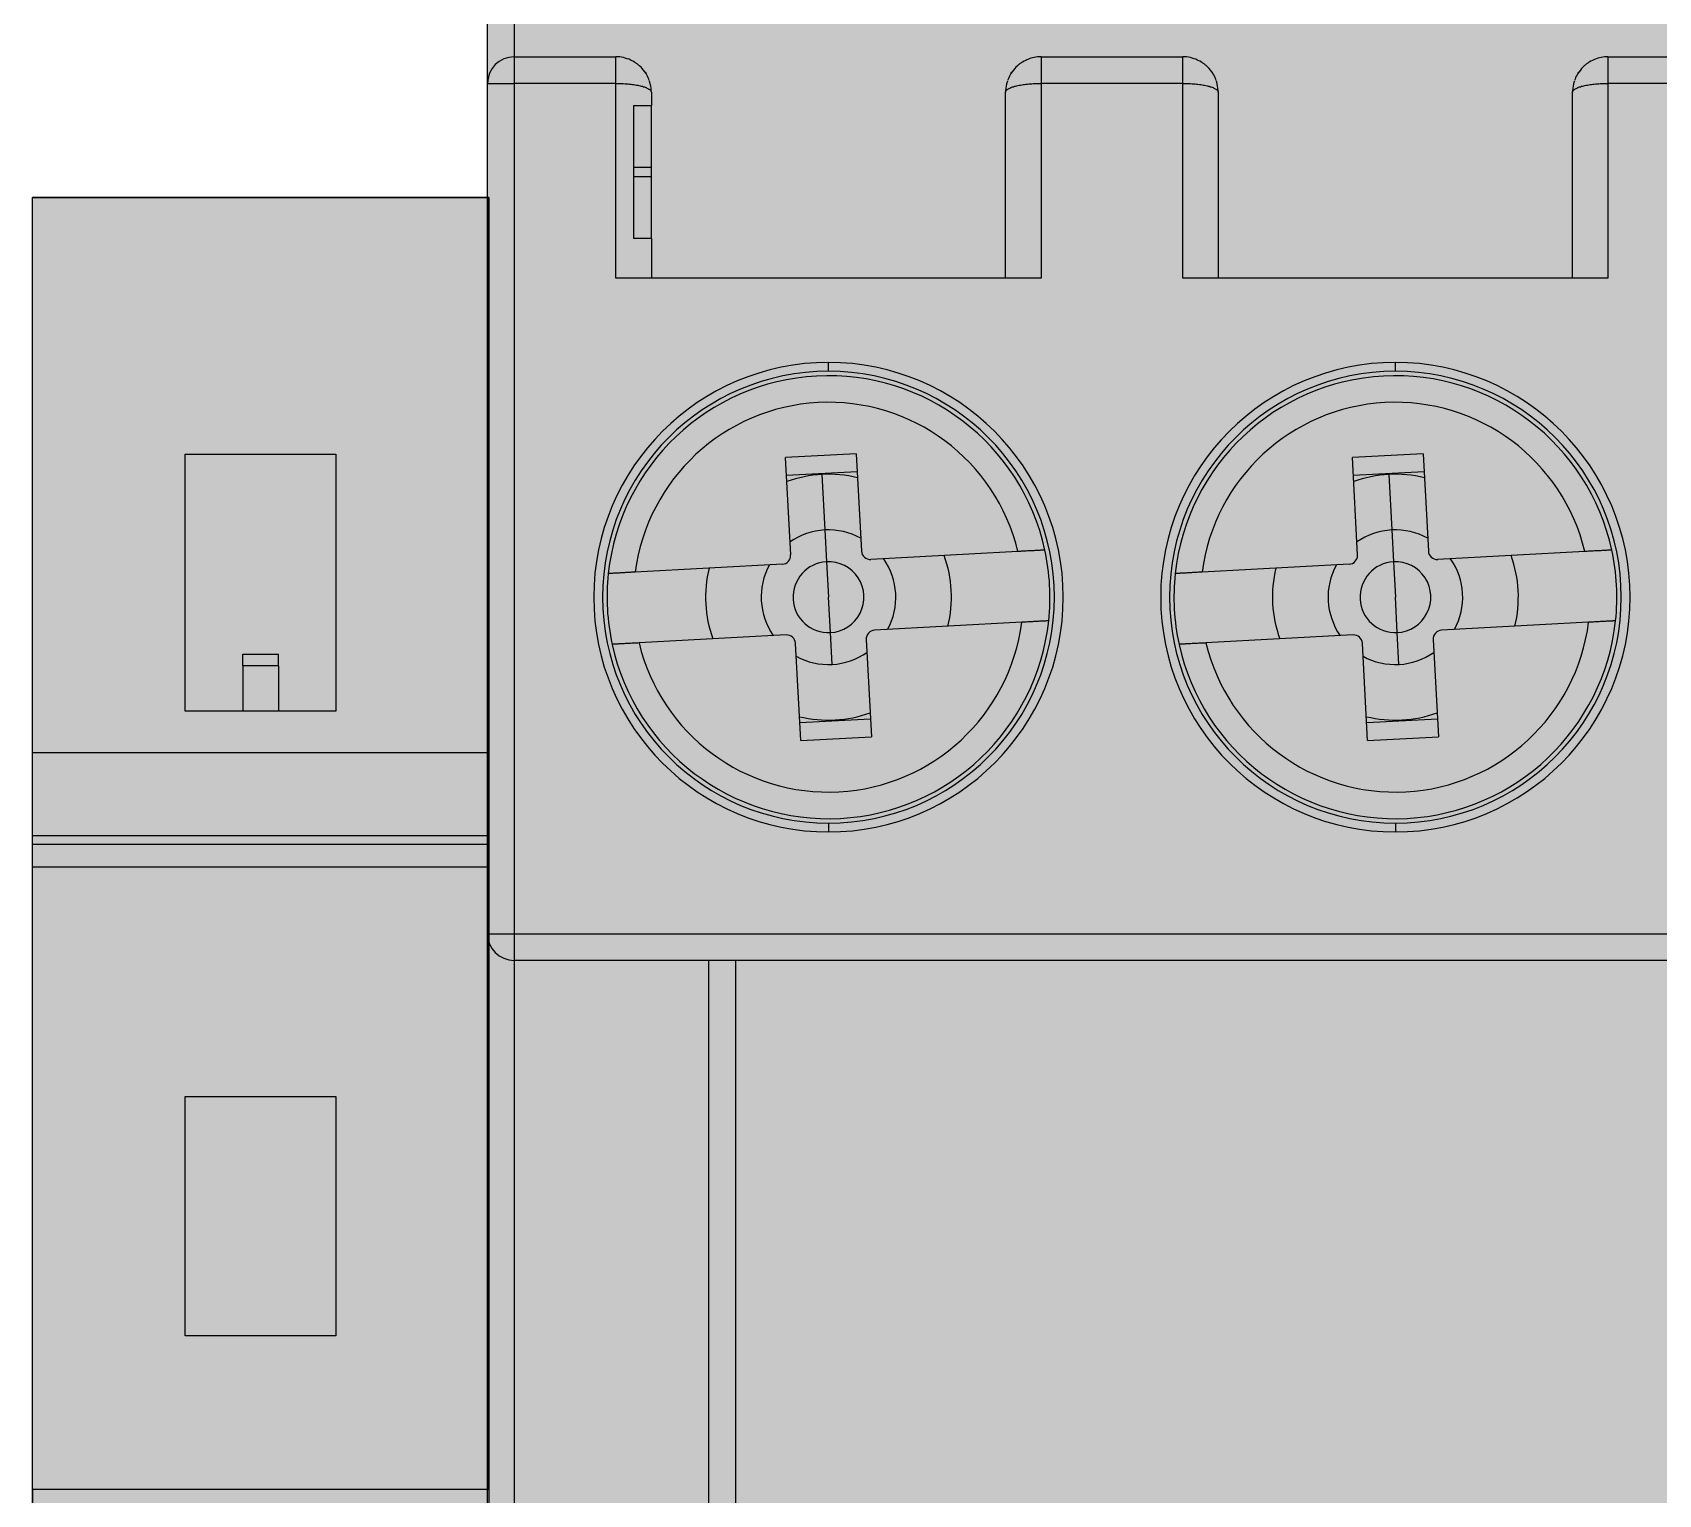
# Model space of a CAD drawing. Extents: x -20 to 2016, y -5898 to 916.
# Drawn here: x 950.62 to 968.97, y 89.73 to 106.23 of the extents above; entities that cross this region are included whole.
import ezdxf

# ---------------------------------------------------------------- set-up
doc = ezdxf.new("R2010")
doc.units = 0
doc.layers.add('MAIN-1', color=7, linetype='Continuous')
doc.layers.add('SYMS', color=7, linetype='Continuous')

# ---------------------------------------------------------------- blocks, each defined once
blk = doc.blocks.new('clipfix_35_5-select__2', base_point=(-147.547, 71.306))
at = {"color": 7, "linetype": 'Continuous'}
for p, q in [((-147.547, 76.456), (-147.547, 71.306)), ((-141.281, 76.456), (-147.547, 76.456)), ((-141.281, 71.306), (-141.281, 76.456)), ((-140.345, 76.456), (-141.281, 76.456)), ((-140.345, 71.306), (-140.345, 76.456)), ((-140.244, 76.456), (-140.345, 76.456)), ((-140.244, 76.456), (-140.244, 71.306)), ((-139.986, 76.456), (-140.244, 76.456)), ((-139.986, 76.456), (-139.986, 71.306)), ((-132.965, 76.456), (-139.986, 76.456)), ((-132.965, 76.456), (-132.247, 76.456)), ((-132.965, 71.306), (-132.965, 76.456)), ((-144.647, 73.031), (-144.647, 74.731)), ((-144.647, 74.731), (-141.747, 74.731)), ((-141.747, 74.731), (-141.747, 74.081)), ((-137.397, 74.731), (-134.697, 74.731)), ((-137.397, 73.031), (-137.397, 74.731)), ((-134.697, 74.731), (-134.697, 73.031)), ((-142.261, 74.081), (-142.392, 74.081)), ((-142.392, 73.681), (-142.392, 74.081)), ((-142.261, 74.081), (-142.261, 73.681)), ((-142.261, 74.081), (-141.747, 74.081)), ((-141.747, 74.081), (-141.747, 73.681)), ((-142.261, 73.681), (-142.392, 73.681)), ((-142.261, 73.681), (-141.747, 73.681)), ((-141.747, 73.681), (-141.747, 73.031)), ((-141.747, 73.031), (-144.647, 73.031)), ((-134.697, 73.031), (-137.397, 73.031)), ((-141.281, 71.306), (-147.547, 71.306)), ((-140.345, 71.306), (-141.281, 71.306)), ((-140.244, 71.306), (-140.345, 71.306)), ((-139.986, 71.306), (-140.244, 71.306)), ((-132.965, 71.306), (-139.986, 71.306)), ((-132.965, 71.306), (-132.247, 71.306))]:
    blk.add_line(p, q, dxfattribs=at)

msp = doc.modelspace()

# ---------------------------------------------------------------- hatches: boundary and pattern name
at = {"layer": 'SYMS', "true_color": 0x636466}
h = msp.add_hatch(color=251, dxfattribs=at)
h.dxf.hatch_style = 1
h.paths.add_polyline_path([(955.755, 38.159), (982.655, 38.159), (982.655, 117.159), (955.755, 117.159)])
h = msp.add_hatch(color=251, dxfattribs=at)
h.dxf.hatch_style = 1
h.paths.add_polyline_path([(955.769, 104.372), (950.619, 104.372), (950.619, 55.772), (955.769, 55.772)])

# ---------------------------------------------------------------- linework, layer by layer
at = {"layer": 'MAIN-1'}
for p, q in [((955.755, 105.659), (955.755, 116.859)), ((956.055, 116.859), (956.055, 105.959)), ((956.055, 105.959), (956.055, 105.659)), ((956.055, 105.959), (957.205, 105.959)), ((957.205, 105.659), (957.205, 105.959)), ((957.226, 105.958), (957.205, 105.959)), ((957.248, 105.957), (957.226, 105.958)), ((957.269, 105.954), (957.248, 105.957)), ((957.29, 105.95), (957.269, 105.954)), ((957.311, 105.944), (957.29, 105.95)), ((957.332, 105.938), (957.311, 105.944)), ((957.353, 105.931), (957.332, 105.938)), ((957.365, 105.926), (957.353, 105.931)), ((957.378, 105.919), (957.365, 105.926)), ((957.396, 105.91), (957.378, 105.919)), ((961.831, 105.919), (961.813, 105.91)), ((961.844, 105.925), (961.831, 105.919)), ((961.854, 105.929), (961.844, 105.925)), ((961.872, 105.936), (961.854, 105.929)), ((961.89, 105.942), (961.872, 105.936)), ((961.909, 105.947), (961.89, 105.942)), ((961.928, 105.952), (961.909, 105.947)), ((961.947, 105.955), (961.928, 105.952)), ((961.966, 105.957), (961.947, 105.955)), ((961.985, 105.959), (961.966, 105.957)), ((962.005, 105.959), (961.985, 105.959)), ((962.005, 105.959), (963.605, 105.959)), ((962.005, 105.959), (962.005, 105.659)), ((963.626, 105.958), (963.605, 105.959)), ((963.605, 105.659), (963.605, 105.959)), ((963.648, 105.957), (963.626, 105.958)), ((963.669, 105.954), (963.648, 105.957)), ((963.69, 105.95), (963.669, 105.954)), ((963.711, 105.944), (963.69, 105.95)), ((963.732, 105.938), (963.711, 105.944)), ((963.753, 105.931), (963.732, 105.938)), ((963.765, 105.926), (963.753, 105.931)), ((963.778, 105.919), (963.765, 105.926)), ((963.796, 105.91), (963.778, 105.919)), ((968.231, 105.919), (968.213, 105.91)), ((968.244, 105.925), (968.231, 105.919)), ((968.254, 105.929), (968.244, 105.925)), ((968.272, 105.936), (968.254, 105.929)), ((968.29, 105.942), (968.272, 105.936)), ((968.309, 105.947), (968.29, 105.942)), ((968.328, 105.952), (968.309, 105.947)), ((968.347, 105.955), (968.328, 105.952)), ((968.366, 105.957), (968.347, 105.955)), ((968.385, 105.959), (968.366, 105.957)), ((968.405, 105.959), (968.385, 105.959)), ((968.405, 105.959), (970.005, 105.959)), ((968.405, 105.959), (968.405, 105.659)), ((957.415, 105.899), (957.396, 105.91)), ((957.424, 105.893), (957.415, 105.899)), ((957.431, 105.889), (957.424, 105.893)), ((957.439, 105.883), (957.431, 105.889)), ((957.446, 105.878), (957.439, 105.883)), ((957.454, 105.872), (957.446, 105.878)), ((957.461, 105.866), (957.454, 105.872)), ((957.468, 105.86), (957.461, 105.866)), ((957.475, 105.854), (957.468, 105.86)), ((957.489, 105.841), (957.475, 105.854)), ((957.502, 105.827), (957.489, 105.841)), ((957.516, 105.81), (957.502, 105.827)), ((957.531, 105.79), (957.516, 105.81)), ((957.541, 105.775), (957.531, 105.79)), ((957.545, 105.769), (957.535, 105.784)), ((957.535, 105.784), (957.541, 105.775)), ((957.554, 105.754), (957.545, 105.769)), ((957.562, 105.739), (957.554, 105.754)), ((957.569, 105.723), (957.562, 105.739)), ((961.647, 105.739), (961.64, 105.723)), ((961.656, 105.754), (961.647, 105.739)), ((961.664, 105.769), (961.656, 105.754)), ((961.674, 105.784), (961.664, 105.769)), ((961.678, 105.79), (961.668, 105.775)), ((961.668, 105.775), (961.674, 105.784)), ((961.694, 105.81), (961.678, 105.79)), ((961.707, 105.827), (961.694, 105.81)), ((961.72, 105.841), (961.707, 105.827)), ((961.734, 105.854), (961.72, 105.841)), ((961.741, 105.86), (961.734, 105.854)), ((961.748, 105.866), (961.741, 105.86)), ((961.756, 105.872), (961.748, 105.866)), ((961.763, 105.878), (961.756, 105.872)), ((961.77, 105.883), (961.763, 105.878)), ((961.778, 105.889), (961.77, 105.883)), ((961.785, 105.893), (961.778, 105.889)), ((961.794, 105.899), (961.785, 105.893)), ((961.813, 105.91), (961.794, 105.899)), ((963.815, 105.899), (963.796, 105.91)), ((963.824, 105.893), (963.815, 105.899)), ((963.831, 105.889), (963.824, 105.893)), ((963.839, 105.883), (963.831, 105.889)), ((963.846, 105.878), (963.839, 105.883)), ((963.854, 105.872), (963.846, 105.878)), ((963.861, 105.866), (963.854, 105.872)), ((963.868, 105.86), (963.861, 105.866)), ((963.875, 105.854), (963.868, 105.86)), ((963.889, 105.841), (963.875, 105.854)), ((963.902, 105.827), (963.889, 105.841)), ((963.916, 105.81), (963.902, 105.827)), ((963.931, 105.79), (963.916, 105.81)), ((963.941, 105.775), (963.931, 105.79)), ((963.945, 105.769), (963.935, 105.784)), ((963.935, 105.784), (963.941, 105.775)), ((963.954, 105.754), (963.945, 105.769)), ((963.962, 105.739), (963.954, 105.754)), ((963.969, 105.723), (963.962, 105.739)), ((968.047, 105.739), (968.04, 105.723)), ((968.056, 105.754), (968.047, 105.739)), ((968.064, 105.769), (968.056, 105.754)), ((968.074, 105.784), (968.064, 105.769)), ((968.078, 105.79), (968.068, 105.775)), ((968.068, 105.775), (968.074, 105.784)), ((968.094, 105.81), (968.078, 105.79)), ((968.107, 105.827), (968.094, 105.81)), ((968.12, 105.841), (968.107, 105.827)), ((968.134, 105.854), (968.12, 105.841)), ((968.141, 105.86), (968.134, 105.854)), ((968.148, 105.866), (968.141, 105.86)), ((968.156, 105.872), (968.148, 105.866)), ((968.163, 105.878), (968.156, 105.872)), ((968.17, 105.883), (968.163, 105.878)), ((968.178, 105.889), (968.17, 105.883)), ((968.185, 105.893), (968.178, 105.889)), ((968.194, 105.899), (968.185, 105.893)), ((968.213, 105.91), (968.194, 105.899)), ((955.755, 96.059), (955.755, 105.659)), ((955.755, 105.659), (956.055, 105.659)), ((956.055, 105.659), (956.055, 96.059)), ((957.205, 105.659), (956.055, 105.659)), ((957.205, 103.459), (957.205, 105.659)), ((957.205, 105.659), (957.222, 105.659)), ((957.222, 105.659), (957.24, 105.658)), ((957.24, 105.658), (957.257, 105.658)), ((957.257, 105.658), (957.275, 105.657)), ((957.275, 105.657), (957.292, 105.656)), ((957.292, 105.656), (957.309, 105.655)), ((957.309, 105.655), (957.326, 105.654)), ((957.326, 105.654), (957.343, 105.653)), ((957.343, 105.653), (957.359, 105.651)), ((957.359, 105.651), (957.376, 105.649)), ((957.376, 105.649), (957.392, 105.648)), ((957.392, 105.648), (957.407, 105.645)), ((957.407, 105.645), (957.422, 105.643)), ((957.422, 105.643), (957.437, 105.64)), ((957.437, 105.64), (957.451, 105.638)), ((957.451, 105.638), (957.465, 105.635)), ((957.465, 105.635), (957.479, 105.632)), ((957.479, 105.632), (957.491, 105.629)), ((957.491, 105.629), (957.504, 105.626)), ((957.504, 105.626), (957.515, 105.622)), ((957.515, 105.622), (957.526, 105.619)), ((957.526, 105.619), (957.537, 105.615)), ((957.537, 105.615), (957.546, 105.611)), ((957.546, 105.611), (957.555, 105.607)), ((957.555, 105.607), (957.564, 105.603)), ((957.564, 105.603), (957.571, 105.599)), ((957.576, 105.707), (957.569, 105.723)), ((957.571, 105.599), (957.578, 105.595)), ((957.582, 105.691), (957.576, 105.707)), ((957.578, 105.595), (957.584, 105.591)), ((957.588, 105.674), (957.584, 105.685)), ((957.584, 105.591), (957.59, 105.586)), ((957.593, 105.654), (957.588, 105.674)), ((957.59, 105.586), (957.594, 105.582)), ((957.598, 105.629), (957.593, 105.654)), ((957.594, 105.582), (957.598, 105.578)), ((957.602, 105.605), (957.598, 105.629)), ((957.598, 105.578), (957.601, 105.573)), ((957.601, 105.573), (957.603, 105.569)), ((957.604, 105.58), (957.602, 105.605)), ((957.603, 105.569), (957.604, 105.564)), ((957.605, 105.559), (957.604, 105.58)), ((957.604, 105.564), (957.605, 105.559)), ((957.605, 105.559), (957.605, 105.409)), ((961.607, 105.605), (961.605, 105.58)), ((961.605, 105.58), (961.605, 105.559)), ((961.605, 105.564), (961.606, 105.569)), ((961.605, 105.559), (961.605, 105.564)), ((961.605, 103.459), (961.605, 105.559)), ((961.606, 105.569), (961.608, 105.573)), ((961.611, 105.629), (961.607, 105.605)), ((961.608, 105.573), (961.611, 105.578)), ((961.616, 105.654), (961.611, 105.629)), ((961.611, 105.578), (961.615, 105.582)), ((961.615, 105.582), (961.619, 105.586)), ((961.621, 105.674), (961.616, 105.654)), ((961.619, 105.586), (961.625, 105.591)), ((961.625, 105.685), (961.621, 105.674)), ((961.625, 105.591), (961.631, 105.595)), ((961.633, 105.707), (961.627, 105.691)), ((961.631, 105.595), (961.638, 105.599)), ((961.64, 105.723), (961.633, 105.707)), ((961.638, 105.599), (961.645, 105.603)), ((961.645, 105.603), (961.654, 105.607)), ((961.654, 105.607), (961.663, 105.611)), ((961.663, 105.611), (961.672, 105.615)), ((961.672, 105.615), (961.683, 105.619)), ((961.683, 105.619), (961.694, 105.622)), ((961.694, 105.622), (961.706, 105.626)), ((961.706, 105.626), (961.718, 105.629)), ((961.718, 105.629), (961.731, 105.632)), ((961.731, 105.632), (961.744, 105.635)), ((961.744, 105.635), (961.758, 105.638)), ((961.758, 105.638), (961.772, 105.64)), ((961.772, 105.64), (961.787, 105.643)), ((961.787, 105.643), (961.802, 105.645)), ((961.802, 105.645), (961.818, 105.648)), ((961.818, 105.648), (961.834, 105.649)), ((961.834, 105.649), (961.85, 105.651)), ((961.85, 105.651), (961.866, 105.653)), ((961.866, 105.653), (961.883, 105.654)), ((961.883, 105.654), (961.9, 105.655)), ((961.9, 105.655), (961.917, 105.656)), ((961.917, 105.656), (961.934, 105.657)), ((961.934, 105.657), (961.952, 105.658)), ((961.952, 105.658), (961.969, 105.658)), ((961.969, 105.658), (961.987, 105.659)), ((961.987, 105.659), (962.005, 105.659)), ((963.605, 105.659), (962.005, 105.659)), ((962.005, 105.659), (962.005, 103.459)), ((963.605, 103.459), (963.605, 105.659)), ((963.605, 105.659), (963.622, 105.659)), ((963.622, 105.659), (963.64, 105.658)), ((963.64, 105.658), (963.657, 105.658)), ((963.657, 105.658), (963.675, 105.657)), ((963.675, 105.657), (963.692, 105.656)), ((963.692, 105.656), (963.709, 105.655)), ((963.709, 105.655), (963.726, 105.654)), ((963.726, 105.654), (963.743, 105.653)), ((963.743, 105.653), (963.759, 105.651)), ((963.759, 105.651), (963.776, 105.649)), ((963.776, 105.649), (963.792, 105.648)), ((963.792, 105.648), (963.807, 105.645)), ((963.807, 105.645), (963.822, 105.643)), ((963.822, 105.643), (963.837, 105.64)), ((963.837, 105.64), (963.851, 105.638)), ((963.851, 105.638), (963.865, 105.635)), ((963.865, 105.635), (963.879, 105.632)), ((963.879, 105.632), (963.891, 105.629)), ((963.891, 105.629), (963.904, 105.626)), ((963.904, 105.626), (963.915, 105.622)), ((963.915, 105.622), (963.926, 105.619)), ((963.926, 105.619), (963.937, 105.615)), ((963.937, 105.615), (963.946, 105.611)), ((963.946, 105.611), (963.955, 105.607)), ((963.955, 105.607), (963.964, 105.603)), ((963.964, 105.603), (963.971, 105.599)), ((963.976, 105.707), (963.969, 105.723)), ((963.971, 105.599), (963.978, 105.595)), ((963.982, 105.691), (963.976, 105.707)), ((963.978, 105.595), (963.984, 105.591)), ((963.988, 105.674), (963.984, 105.685)), ((963.984, 105.591), (963.99, 105.586)), ((963.993, 105.654), (963.988, 105.674)), ((963.99, 105.586), (963.994, 105.582)), ((963.998, 105.629), (963.993, 105.654)), ((963.994, 105.582), (963.998, 105.578)), ((964.002, 105.605), (963.998, 105.629)), ((963.998, 105.578), (964.001, 105.573)), ((964.001, 105.573), (964.003, 105.569)), ((964.004, 105.58), (964.002, 105.605)), ((964.003, 105.569), (964.004, 105.564)), ((964.005, 105.559), (964.004, 105.58)), ((964.004, 105.564), (964.005, 105.559)), ((964.005, 105.559), (964.005, 103.459)), ((968.007, 105.605), (968.005, 105.58)), ((968.005, 105.58), (968.005, 105.559)), ((968.005, 105.564), (968.006, 105.569)), ((968.005, 105.559), (968.005, 105.564)), ((968.005, 103.459), (968.005, 105.559)), ((968.006, 105.569), (968.008, 105.573)), ((968.011, 105.629), (968.007, 105.605)), ((968.008, 105.573), (968.011, 105.578)), ((968.016, 105.654), (968.011, 105.629)), ((968.011, 105.578), (968.015, 105.582)), ((968.015, 105.582), (968.019, 105.586)), ((968.021, 105.674), (968.016, 105.654)), ((968.019, 105.586), (968.025, 105.591)), ((968.025, 105.685), (968.021, 105.674)), ((968.025, 105.591), (968.031, 105.595)), ((968.033, 105.707), (968.027, 105.691)), ((968.031, 105.595), (968.038, 105.599)), ((968.04, 105.723), (968.033, 105.707)), ((968.038, 105.599), (968.045, 105.603)), ((968.045, 105.603), (968.054, 105.607)), ((968.054, 105.607), (968.063, 105.611)), ((968.063, 105.611), (968.072, 105.615)), ((968.072, 105.615), (968.083, 105.619)), ((968.083, 105.619), (968.094, 105.622)), ((968.094, 105.622), (968.106, 105.626)), ((968.106, 105.626), (968.118, 105.629)), ((968.118, 105.629), (968.131, 105.632)), ((968.131, 105.632), (968.144, 105.635)), ((968.144, 105.635), (968.158, 105.638)), ((968.158, 105.638), (968.172, 105.64)), ((968.172, 105.64), (968.187, 105.643)), ((968.187, 105.643), (968.202, 105.645)), ((968.202, 105.645), (968.218, 105.648)), ((968.218, 105.648), (968.234, 105.649)), ((968.234, 105.649), (968.25, 105.651)), ((968.25, 105.651), (968.266, 105.653)), ((968.266, 105.653), (968.283, 105.654)), ((968.283, 105.654), (968.3, 105.655)), ((968.3, 105.655), (968.317, 105.656)), ((968.317, 105.656), (968.334, 105.657)), ((968.334, 105.657), (968.352, 105.658)), ((968.352, 105.658), (968.369, 105.658)), ((968.369, 105.658), (968.387, 105.659)), ((968.387, 105.659), (968.405, 105.659)), ((970.005, 105.659), (968.405, 105.659)), ((968.405, 105.659), (968.405, 103.459)), ((957.405, 105.409), (957.405, 103.909)), ((957.405, 105.409), (957.605, 105.409)), ((957.605, 104.709), (957.605, 105.409)), ((957.605, 104.709), (957.405, 104.709)), ((957.605, 104.609), (957.605, 104.709)), ((957.405, 104.609), (957.605, 104.609)), ((957.605, 103.909), (957.605, 104.609)), ((957.605, 103.909), (957.405, 103.909)), ((957.605, 103.909), (957.605, 103.459)), ((962.005, 103.459), (957.205, 103.459)), ((968.405, 103.459), (963.605, 103.459)), ((959.605, 102.409), (959.605, 102.509)), ((966.005, 102.409), (966.005, 102.509)), ((959.918, 101.478), (959.119, 101.435)), ((959.178, 100.337), (959.119, 101.435)), ((959.918, 101.478), (959.977, 100.38)), ((966.318, 101.478), (965.519, 101.435)), ((965.578, 100.337), (965.519, 101.435)), ((966.318, 101.478), (966.377, 100.38)), ((959.13, 101.235), (959.929, 101.278)), ((959.53, 101.245), (959.564, 100.618)), ((965.53, 101.235), (966.329, 101.278)), ((965.93, 101.245), (965.964, 100.618)), ((959.564, 100.618), (959.583, 100.258)), ((965.964, 100.618), (965.983, 100.258)), ((959.084, 100.231), (957.423, 100.142)), ((959.583, 100.258), (959.605, 99.859)), ((961.743, 100.375), (960.082, 100.285)), ((961.757, 100.376), (961.743, 100.375)), ((961.771, 100.376), (961.757, 100.376)), ((961.785, 100.377), (961.771, 100.376)), ((961.798, 100.378), (961.785, 100.377)), ((961.812, 100.378), (961.798, 100.378)), ((961.825, 100.379), (961.812, 100.378)), ((961.838, 100.38), (961.825, 100.379)), ((961.851, 100.381), (961.838, 100.38)), ((961.864, 100.381), (961.851, 100.381)), ((961.876, 100.382), (961.864, 100.381)), ((961.888, 100.383), (961.876, 100.382)), ((961.9, 100.383), (961.888, 100.383)), ((961.912, 100.384), (961.9, 100.383)), ((961.923, 100.384), (961.912, 100.384)), ((961.934, 100.385), (961.923, 100.384)), ((961.944, 100.386), (961.934, 100.385)), ((961.954, 100.386), (961.944, 100.386)), ((961.964, 100.387), (961.954, 100.386)), ((961.973, 100.387), (961.964, 100.387)), ((961.982, 100.388), (961.973, 100.387)), ((961.99, 100.388), (961.982, 100.388)), ((961.998, 100.389), (961.99, 100.388)), ((962.005, 100.389), (961.998, 100.389)), ((962.012, 100.389), (962.005, 100.389)), ((962.018, 100.39), (962.012, 100.389)), ((962.023, 100.39), (962.018, 100.39)), ((962.028, 100.39), (962.023, 100.39)), ((962.033, 100.39), (962.028, 100.39)), ((962.037, 100.391), (962.033, 100.39)), ((962.04, 100.391), (962.037, 100.391)), ((962.042, 100.391), (962.04, 100.391)), ((962.045, 100.391), (962.042, 100.391)), ((962.046, 100.391), (962.045, 100.391)), ((962.047, 100.391), (962.046, 100.391)), ((962.047, 100.391), (962.047, 100.391)), ((965.484, 100.231), (963.823, 100.142)), ((965.983, 100.258), (966.005, 99.859)), ((968.143, 100.375), (966.482, 100.285)), ((968.157, 100.376), (968.143, 100.375)), ((968.171, 100.376), (968.157, 100.376)), ((968.185, 100.377), (968.171, 100.376)), ((968.198, 100.378), (968.185, 100.377)), ((968.212, 100.378), (968.198, 100.378)), ((968.225, 100.379), (968.212, 100.378)), ((968.238, 100.38), (968.225, 100.379)), ((968.251, 100.381), (968.238, 100.38)), ((968.264, 100.381), (968.251, 100.381)), ((968.276, 100.382), (968.264, 100.381)), ((968.288, 100.383), (968.276, 100.382)), ((968.3, 100.383), (968.288, 100.383)), ((968.312, 100.384), (968.3, 100.383)), ((968.323, 100.384), (968.312, 100.384)), ((968.334, 100.385), (968.323, 100.384)), ((968.344, 100.386), (968.334, 100.385)), ((968.354, 100.386), (968.344, 100.386)), ((968.364, 100.387), (968.354, 100.386)), ((968.373, 100.387), (968.364, 100.387)), ((968.382, 100.388), (968.373, 100.387)), ((968.39, 100.388), (968.382, 100.388)), ((968.398, 100.389), (968.39, 100.388)), ((968.405, 100.389), (968.398, 100.389)), ((968.412, 100.389), (968.405, 100.389)), ((968.418, 100.39), (968.412, 100.389)), ((968.423, 100.39), (968.418, 100.39)), ((968.428, 100.39), (968.423, 100.39)), ((968.433, 100.39), (968.428, 100.39)), ((968.437, 100.391), (968.433, 100.39)), ((968.44, 100.391), (968.437, 100.391)), ((968.442, 100.391), (968.44, 100.391)), ((968.445, 100.391), (968.442, 100.391)), ((968.446, 100.391), (968.445, 100.391)), ((968.447, 100.391), (968.446, 100.391)), ((968.447, 100.391), (968.447, 100.391)), ((957.12, 100.126), (957.119, 100.126)), ((957.119, 100.126), (957.119, 100.126)), ((957.122, 100.126), (957.12, 100.126)), ((957.124, 100.126), (957.122, 100.126)), ((957.126, 100.126), (957.124, 100.126)), ((957.13, 100.126), (957.126, 100.126)), ((957.133, 100.126), (957.13, 100.126)), ((957.138, 100.127), (957.133, 100.126)), ((957.143, 100.127), (957.138, 100.127)), ((957.149, 100.127), (957.143, 100.127)), ((957.155, 100.128), (957.149, 100.127)), ((957.161, 100.128), (957.155, 100.128)), ((957.168, 100.128), (957.161, 100.128)), ((957.176, 100.129), (957.168, 100.128)), ((957.184, 100.129), (957.176, 100.129)), ((957.193, 100.13), (957.184, 100.129)), ((957.202, 100.13), (957.193, 100.13)), ((957.212, 100.131), (957.202, 100.13)), ((957.222, 100.131), (957.212, 100.131)), ((957.232, 100.132), (957.222, 100.131)), ((957.243, 100.132), (957.232, 100.132)), ((957.254, 100.133), (957.243, 100.132)), ((957.266, 100.134), (957.254, 100.133)), ((957.278, 100.134), (957.266, 100.134)), ((957.29, 100.135), (957.278, 100.134)), ((957.302, 100.135), (957.29, 100.135)), ((957.315, 100.136), (957.302, 100.135)), ((957.328, 100.137), (957.315, 100.136)), ((957.341, 100.138), (957.328, 100.137)), ((957.355, 100.138), (957.341, 100.138)), ((957.368, 100.139), (957.355, 100.138)), ((957.382, 100.14), (957.368, 100.139)), ((957.395, 100.14), (957.382, 100.14)), ((957.409, 100.141), (957.395, 100.14)), ((957.423, 100.142), (957.409, 100.141)), ((963.52, 100.126), (963.519, 100.126)), ((963.519, 100.126), (963.519, 100.126)), ((963.522, 100.126), (963.52, 100.126)), ((963.524, 100.126), (963.522, 100.126)), ((963.526, 100.126), (963.524, 100.126)), ((963.53, 100.126), (963.526, 100.126)), ((963.533, 100.126), (963.53, 100.126)), ((963.538, 100.127), (963.533, 100.126)), ((963.543, 100.127), (963.538, 100.127)), ((963.549, 100.127), (963.543, 100.127)), ((963.555, 100.128), (963.549, 100.127)), ((963.561, 100.128), (963.555, 100.128)), ((963.568, 100.128), (963.561, 100.128)), ((963.576, 100.129), (963.568, 100.128)), ((963.584, 100.129), (963.576, 100.129)), ((963.593, 100.13), (963.584, 100.129)), ((963.602, 100.13), (963.593, 100.13)), ((963.612, 100.131), (963.602, 100.13)), ((963.622, 100.131), (963.612, 100.131)), ((963.632, 100.132), (963.622, 100.131)), ((963.643, 100.132), (963.632, 100.132)), ((963.654, 100.133), (963.643, 100.132)), ((963.666, 100.134), (963.654, 100.133)), ((963.678, 100.134), (963.666, 100.134)), ((963.69, 100.135), (963.678, 100.134)), ((963.702, 100.135), (963.69, 100.135)), ((963.715, 100.136), (963.702, 100.135)), ((963.728, 100.137), (963.715, 100.136)), ((963.741, 100.138), (963.728, 100.137)), ((963.755, 100.138), (963.741, 100.138)), ((963.768, 100.139), (963.755, 100.138)), ((963.782, 100.14), (963.768, 100.139)), ((963.795, 100.14), (963.782, 100.14)), ((963.809, 100.141), (963.795, 100.14)), ((963.823, 100.142), (963.809, 100.141)), ((959.626, 99.46), (959.605, 99.859)), ((966.026, 99.46), (966.005, 99.859)), ((961.786, 99.576), (960.125, 99.486)), ((961.8, 99.577), (961.786, 99.576)), ((961.814, 99.577), (961.8, 99.577)), ((961.828, 99.578), (961.814, 99.577)), ((961.841, 99.579), (961.828, 99.578)), ((961.855, 99.58), (961.841, 99.579)), ((961.868, 99.58), (961.855, 99.58)), ((961.881, 99.581), (961.868, 99.58)), ((961.894, 99.582), (961.881, 99.581)), ((961.907, 99.582), (961.894, 99.582)), ((961.919, 99.583), (961.907, 99.582)), ((961.932, 99.584), (961.919, 99.583)), ((961.943, 99.584), (961.932, 99.584)), ((961.955, 99.585), (961.943, 99.584)), ((961.966, 99.586), (961.955, 99.585)), ((961.977, 99.586), (961.966, 99.586)), ((961.987, 99.587), (961.977, 99.586)), ((961.997, 99.587), (961.987, 99.587)), ((962.007, 99.588), (961.997, 99.587)), ((962.016, 99.588), (962.007, 99.588)), ((962.025, 99.589), (962.016, 99.588)), ((962.033, 99.589), (962.025, 99.589)), ((962.041, 99.59), (962.033, 99.589)), ((962.048, 99.59), (962.041, 99.59)), ((962.055, 99.59), (962.048, 99.59)), ((962.061, 99.591), (962.055, 99.59)), ((962.066, 99.591), (962.061, 99.591)), ((962.071, 99.591), (962.066, 99.591)), ((962.076, 99.592), (962.071, 99.591)), ((962.08, 99.592), (962.076, 99.592)), ((962.083, 99.592), (962.08, 99.592)), ((962.086, 99.592), (962.083, 99.592)), ((962.088, 99.592), (962.086, 99.592)), ((962.089, 99.592), (962.088, 99.592)), ((962.09, 99.592), (962.089, 99.592)), ((962.09, 99.592), (962.09, 99.592)), ((968.186, 99.576), (966.525, 99.486)), ((968.2, 99.577), (968.186, 99.576)), ((968.214, 99.577), (968.2, 99.577)), ((968.228, 99.578), (968.214, 99.577)), ((968.241, 99.579), (968.228, 99.578)), ((968.255, 99.58), (968.241, 99.579)), ((968.268, 99.58), (968.255, 99.58)), ((968.281, 99.581), (968.268, 99.58)), ((968.294, 99.582), (968.281, 99.581)), ((968.307, 99.582), (968.294, 99.582)), ((968.319, 99.583), (968.307, 99.582)), ((968.332, 99.584), (968.319, 99.583)), ((968.343, 99.584), (968.332, 99.584)), ((968.355, 99.585), (968.343, 99.584)), ((968.366, 99.586), (968.355, 99.585)), ((968.377, 99.586), (968.366, 99.586)), ((968.387, 99.587), (968.377, 99.586)), ((968.397, 99.587), (968.387, 99.587)), ((968.407, 99.588), (968.397, 99.587)), ((968.416, 99.588), (968.407, 99.588)), ((968.425, 99.589), (968.416, 99.588)), ((968.433, 99.589), (968.425, 99.589)), ((968.441, 99.59), (968.433, 99.589)), ((968.448, 99.59), (968.441, 99.59)), ((968.455, 99.59), (968.448, 99.59)), ((968.461, 99.591), (968.455, 99.59)), ((968.466, 99.591), (968.461, 99.591)), ((968.471, 99.591), (968.466, 99.591)), ((968.476, 99.592), (968.471, 99.591)), ((968.48, 99.592), (968.476, 99.592)), ((968.483, 99.592), (968.48, 99.592)), ((968.486, 99.592), (968.483, 99.592)), ((968.488, 99.592), (968.486, 99.592)), ((968.489, 99.592), (968.488, 99.592)), ((968.49, 99.592), (968.489, 99.592)), ((968.49, 99.592), (968.49, 99.592)), ((957.163, 99.327), (957.162, 99.327)), ((957.162, 99.327), (957.162, 99.327)), ((957.165, 99.327), (957.163, 99.327)), ((957.167, 99.327), (957.165, 99.327)), ((957.169, 99.327), (957.167, 99.327)), ((957.173, 99.327), (957.169, 99.327)), ((957.177, 99.328), (957.173, 99.327)), ((957.181, 99.328), (957.177, 99.328)), ((957.186, 99.328), (957.181, 99.328)), ((957.192, 99.328), (957.186, 99.328)), ((957.198, 99.329), (957.192, 99.328)), ((957.204, 99.329), (957.198, 99.329)), ((957.212, 99.329), (957.204, 99.329)), ((957.219, 99.33), (957.212, 99.329)), ((957.227, 99.33), (957.219, 99.33)), ((957.236, 99.331), (957.227, 99.33)), ((957.245, 99.331), (957.236, 99.331)), ((957.255, 99.332), (957.245, 99.331)), ((957.265, 99.332), (957.255, 99.332)), ((957.275, 99.333), (957.265, 99.332)), ((957.286, 99.333), (957.275, 99.333)), ((957.297, 99.334), (957.286, 99.333)), ((957.309, 99.335), (957.297, 99.334)), ((957.321, 99.335), (957.309, 99.335)), ((957.333, 99.336), (957.321, 99.335)), ((957.345, 99.337), (957.333, 99.336)), ((957.358, 99.337), (957.345, 99.337)), ((957.371, 99.338), (957.358, 99.337)), ((957.384, 99.339), (957.371, 99.338)), ((957.398, 99.339), (957.384, 99.339)), ((957.411, 99.34), (957.398, 99.339)), ((957.425, 99.341), (957.411, 99.34)), ((957.438, 99.342), (957.425, 99.341)), ((957.452, 99.342), (957.438, 99.342)), ((957.466, 99.343), (957.452, 99.342)), ((959.127, 99.433), (957.466, 99.343)), ((959.291, 98.24), (959.232, 99.338)), ((959.645, 99.1), (959.626, 99.46)), ((960.031, 99.381), (960.09, 98.283)), ((963.563, 99.327), (963.562, 99.327)), ((963.562, 99.327), (963.562, 99.327)), ((963.565, 99.327), (963.563, 99.327)), ((963.567, 99.327), (963.565, 99.327)), ((963.569, 99.327), (963.567, 99.327)), ((963.573, 99.327), (963.569, 99.327)), ((963.577, 99.328), (963.573, 99.327)), ((963.581, 99.328), (963.577, 99.328)), ((963.586, 99.328), (963.581, 99.328)), ((963.592, 99.328), (963.586, 99.328)), ((963.598, 99.329), (963.592, 99.328)), ((963.604, 99.329), (963.598, 99.329)), ((963.612, 99.329), (963.604, 99.329)), ((963.619, 99.33), (963.612, 99.329)), ((963.627, 99.33), (963.619, 99.33)), ((963.636, 99.331), (963.627, 99.33)), ((963.645, 99.331), (963.636, 99.331)), ((963.655, 99.332), (963.645, 99.331)), ((963.665, 99.332), (963.655, 99.332)), ((963.675, 99.333), (963.665, 99.332)), ((963.686, 99.333), (963.675, 99.333)), ((963.697, 99.334), (963.686, 99.333)), ((963.709, 99.335), (963.697, 99.334)), ((963.721, 99.335), (963.709, 99.335)), ((963.733, 99.336), (963.721, 99.335)), ((963.745, 99.337), (963.733, 99.336)), ((963.758, 99.337), (963.745, 99.337)), ((963.771, 99.338), (963.758, 99.337)), ((963.784, 99.339), (963.771, 99.338)), ((963.798, 99.339), (963.784, 99.339)), ((963.811, 99.34), (963.798, 99.339)), ((963.825, 99.341), (963.811, 99.34)), ((963.838, 99.342), (963.825, 99.341)), ((963.852, 99.342), (963.838, 99.342)), ((963.866, 99.343), (963.852, 99.342)), ((965.527, 99.433), (963.866, 99.343)), ((965.691, 98.24), (965.632, 99.338)), ((966.045, 99.1), (966.026, 99.46)), ((966.431, 99.381), (966.49, 98.283)), ((960.079, 98.483), (959.281, 98.439)), ((966.479, 98.483), (965.681, 98.439)), ((959.291, 98.24), (960.09, 98.283)), ((965.691, 98.24), (966.49, 98.283)), ((959.605, 97.309), (959.605, 97.209)), ((966.005, 97.309), (966.005, 97.209)), ((955.755, 80.759), (955.755, 96.059)), ((955.755, 96.059), (956.055, 96.059)), ((956.055, 96.059), (956.055, 95.759)), ((956.055, 96.059), (982.355, 96.059)), ((982.355, 95.759), (956.055, 95.759)), ((956.055, 95.759), (956.055, 81.7)), ((958.255, 80.667), (958.255, 95.759)), ((958.555, 95.759), (958.555, 80.357))]:
    msp.add_line(p, q, dxfattribs=at)
for centre, radius, start, end in [((956.055, 105.659), 0.3, 90, 180), ((959.605, 99.859), 2.65, 0, 180), ((966.005, 99.859), 2.65, 0, 180), ((959.605, 99.859), 2.55, 90, 270), ((959.605, 99.859), 2.5, 12.2917, 173.8779), ((959.605, 99.859), 2.55, 270, 90), ((966.005, 99.859), 2.55, 90, 270), ((966.005, 99.859), 2.5, 12.2917, 173.8779), ((966.005, 99.859), 2.55, 270, 90), ((959.605, 99.859), 2.2, 13.5605, 172.6091), ((966.005, 99.859), 2.2, 13.5605, 172.6091), ((959.605, 99.859), 1.388, 93.0848, 109.8381), ((959.605, 99.859), 1.388, 76.3316, 93.0848), ((966.005, 99.859), 1.388, 93.0848, 109.8381), ((966.005, 99.859), 1.388, 76.3316, 93.0848), ((959.605, 99.859), 0.76, 93.0849, 124.8522), ((959.605, 99.859), 0.76, 61.3174, 93.0849), ((966.005, 99.859), 0.76, 93.0849, 124.8522), ((966.005, 99.859), 0.76, 61.3174, 93.0849), ((959.078, 100.331), 0.1, 273.0846, 3.0846), ((959.605, 99.859), 0.4, 93.0849, 273.0848), ((959.605, 99.859), 0.4, 273.0848, 93.0849), ((960.077, 100.385), 0.1, 183.0846, 273.0846), ((959.605, 99.859), 0.76, 331.3175, 34.8522), ((959.605, 99.859), 1.388, 346.3316, 19.8381), ((959.605, 99.859), 2.5, 3.0848, 12.2917), ((965.478, 100.331), 0.1, 273.0846, 3.0846), ((966.005, 99.859), 0.4, 93.0849, 273.0848), ((966.005, 99.859), 0.4, 273.0848, 93.0849), ((966.477, 100.385), 0.1, 183.0846, 273.0846), ((966.005, 99.859), 0.76, 331.3175, 34.8522), ((966.005, 99.859), 1.388, 346.3316, 19.8381), ((966.005, 99.859), 2.5, 3.0848, 12.2917), ((959.605, 99.859), 2.5, 173.8779, 183.0848), ((959.605, 99.859), 1.388, 166.3316, 199.8381), ((959.605, 99.859), 0.76, 151.3174, 214.8521), ((966.005, 99.859), 2.5, 173.8779, 183.0848), ((966.005, 99.859), 1.388, 166.3316, 199.8381), ((966.005, 99.859), 0.76, 151.3174, 214.8521), ((959.605, 99.859), 2.65, 180, 0), ((959.605, 99.859), 2.5, 353.8779, 3.0848), ((966.005, 99.859), 2.65, 180, 0), ((966.005, 99.859), 2.5, 353.8779, 3.0848), ((959.605, 99.859), 2.5, 183.0848, 192.2917), ((966.005, 99.859), 2.5, 183.0848, 192.2917), ((959.605, 99.859), 2.5, 192.2917, 353.8779), ((959.605, 99.859), 2.2, 193.5605, 352.6091), ((966.005, 99.859), 2.5, 192.2917, 353.8779), ((966.005, 99.859), 2.2, 193.5605, 352.6091), ((959.132, 99.333), 0.1, 3.0846, 93.0846), ((960.131, 99.387), 0.1, 93.0846, 183.0846), ((965.532, 99.333), 0.1, 3.0846, 93.0846), ((966.531, 99.387), 0.1, 93.0846, 183.0846), ((959.605, 99.859), 0.76, 241.3175, 273.0848), ((959.605, 99.859), 0.76, 273.0848, 304.8521), ((966.005, 99.859), 0.76, 241.3175, 273.0848), ((966.005, 99.859), 0.76, 273.0848, 304.8521), ((959.605, 99.859), 1.388, 256.3316, 273.0848), ((959.605, 99.859), 1.388, 273.0848, 289.8381), ((966.005, 99.859), 1.388, 256.3316, 273.0848), ((966.005, 99.859), 1.388, 273.0848, 289.8381), ((956.055, 96.059), 0.3, 180, 270)]:
    msp.add_arc(centre, radius, start, end, dxfattribs=at)
at = {"layer": 'SYMS'}
for points in [[(955.755, 117.159), (982.655, 117.159), (982.655, 38.159), (955.755, 38.159)], [(950.619, 104.372), (955.769, 104.372), (955.769, 55.772), (950.619, 55.772)]]:
    msp.add_lwpolyline(points, close=True, dxfattribs=at)

# ---------------------------------------------------------------- block references
at = {"rotation": 270}
msp.add_blockref('clipfix_35_5-select__2', (950.619, 104.372), dxfattribs=at)

doc.saveas('drawing.dxf')
